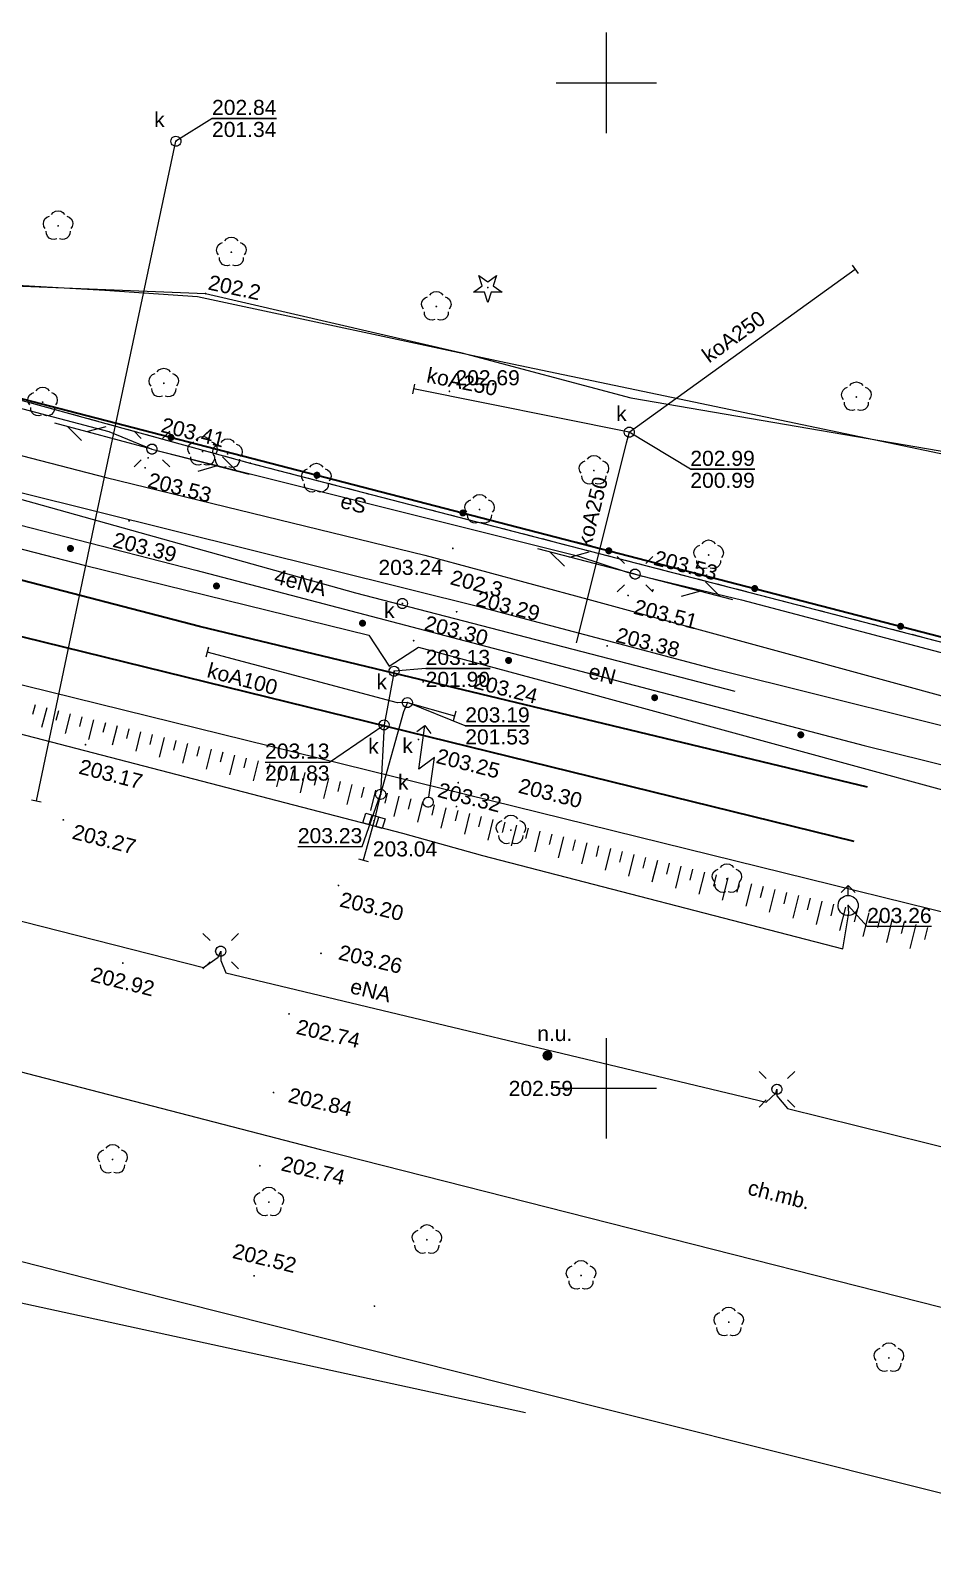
# Model space of a CAD drawing. Extents: x 0 to 7423283, y 0 to 5548300.
# Drawn here: x 7422571.3 to 7422616.2, y 5547626.6 to 5547702.6 of the extents above; entities that cross this region are included whole.
import ezdxf
from ezdxf.enums import TextEntityAlignment as Align

# ---------------------------------------------------------------- set-up
doc = ezdxf.new("R2010")
doc.units = 0
for name, pattern in [('PRZER1-1', [2, 1, -1]), ('PRZER2-1', [3, 2, -1]), ('PRZER2_5-1', [3.5, 2.5, -1])]:
    doc.linetypes.add(name, pattern=pattern)
doc.layers.get('0').update_dxf_attribs({"linetype": 'CONTINUOUS', "lineweight": 13})
for name, color, linetype, lineweight in [('BUBZ02', 7, 'PRZER2_5-1', 18), ('KTCR02_O', 7, 'PRZER2-1', 18), ('KTOK05_01', 7, 'CONTINUOUS', 35), ('KTTR03', 7, 'CONTINUOUS', 35), ('RTPW02', 7, 'CONTINUOUS', 13), ('RTPW02_O', 7, 'CONTINUOUS', 13), ('SUSM', 7, 'CONTINUOUS', 18)]:
    doc.layers.add(name, color=color, linetype=linetype, lineweight=lineweight)
for name, color, linetype, lineweight, true_color in [('EGBD03', 7, 'CONTINUOUS', 18, 0x008000), ('EGBP04', 7, 'CONTINUOUS', 18, 0x008000), ('EGBU01', 7, 'PRZER1-1', 18, 0x008000), ('OBOP01', 7, 'CONTINUOUS', 18, 0x008000), ('OBOP02', 7, 'CONTINUOUS', 18, 0x008000), ('SUPE03', 1, 'CONTINUOUS', 18, 0xff0000), ('SUPE03_O', 1, 'CONTINUOUS', 18, 0xff0000), ('SUPE04', 1, 'CONTINUOUS', 18, 0xff0000), ('SUPE04_O', 1, 'CONTINUOUS', 18, 0xff0000), ('SUPK03', 7, 'CONTINUOUS', 18, 0x803300), ('SUPK03_O', 7, 'CONTINUOUS', 18, 0x803300), ('SUPT01', 7, 'CONTINUOUS', 18, 0xff9100), ('SUPW03', 5, 'CONTINUOUS', 18, 0x0000ff), ('SUUS02', 7, 'CONTINUOUS', 18, 0x0a0909), ('SUUS05', 7, 'CONTINUOUS', 18, 0x0a0909), ('SUUS15', 7, 'CONTINUOUS', 18, 0xff9100), ('SUUS15_O', 7, 'CONTINUOUS', 18, 0xff9100), ('SUXX_01', 7, 'CONTINUOUS', 18, 0x0a0909)]:
    doc.layers.add(name, color=color, linetype=linetype, lineweight=lineweight, true_color=true_color)
for name, color, linetype, true_color in [('SUPS01_03', 1, 'CONTINUOUS', 0xff0000), ('SUPS01_03_O', 1, 'CONTINUOUS', 0xff0000), ('SUPS01_05', 7, 'CONTINUOUS', 0x803300), ('SUPS01_05_O', 7, 'CONTINUOUS', 0x803300), ('SUPS01_08', 5, 'CONTINUOUS', 0x0000ff), ('SUPS01_08_O', 5, 'CONTINUOUS', 0x0000ff), ('SUUS30_01', 7, 'CONTINUOUS', 0x0a0909), ('SUUS30_01_O', 7, 'CONTINUOUS', 0x0a0909)]:
    doc.layers.add(name, color=color, linetype=linetype, true_color=true_color)
doc.styles.add('GEO-INFO', font='Arial')

# ---------------------------------------------------------------- blocks, each defined once
blk = doc.blocks.new('EPPGN')
blk.add_hatch(color=0).paths.add_polyline_path([(-0.09, 0), (-0.085595, -0.027812), (-0.072812, -0.052901), (-0.052901, -0.072812), (-0.027812, -0.085595), (0, -0.09), (0.027812, -0.085595), (0.052901, -0.072812), (0.072812, -0.052901), (0.085595, -0.027812), (0.09, 0), (0.085595, 0.027812), (0.072812, 0.052901), (0.052901, 0.072812), (0.027812, 0.085595), (0, 0.09), (-0.027812, 0.085595), (-0.052901, 0.072812), (-0.072812, 0.052901), (-0.085595, 0.027812)])
blk = doc.blocks.new('SPDLP')
blk.add_hatch(color=0).paths.add_polyline_path([(-0.09, 0), (-0.085595, -0.027812), (-0.072812, -0.052901), (-0.052901, -0.072812), (-0.027812, -0.085595), (0, -0.09), (0.027812, -0.085595), (0.052901, -0.072812), (0.072812, -0.052901), (0.085595, -0.027812), (0.09, 0), (0.085595, 0.027812), (0.072812, 0.052901), (0.052901, 0.072812), (0.027812, 0.085595), (0, 0.09), (-0.027812, 0.085595), (-0.052901, 0.072812), (-0.072812, 0.052901), (-0.085595, 0.027812)])
at = {"color": 0}
for points in [[(-1.292703, 0.137547), (-1.355024, 0.389802), (-1.327532, 0.648184), (-1.213525, 0.881678), (-1.026689, 1.062258), (-0.78945, 1.168249), (-0.530282, 1.186929)], [(-0.268652, 1.271938), (-0.048001, 1.40916), (0.20623, 1.462858), (0.463525, 1.426585), (0.693003, 1.304695), (0.867117, 1.11182), (0.964971, 0.871109)], [(1.126667, 0.648554), (1.325358, 0.481106), (1.454989, 0.255912), (1.5, 0), (1.454989, -0.255912), (1.325358, -0.481106), (1.126667, -0.648554)], [(-0.530282, -1.186929), (-0.78945, -1.168249), (-1.026689, -1.062258), (-1.213525, -0.881678), (-1.327532, -0.648184), (-1.355024, -0.389802), (-1.292703, -0.137547)], [(0.964971, -0.871109), (0.867117, -1.11182), (0.693003, -1.304695), (0.463525, -1.426585), (0.20623, -1.462858), (-0.048001, -1.40916), (-0.268652, -1.271938)]]:
    blk.add_lwpolyline(points, dxfattribs=at)
blk = doc.blocks.new('SPDIP')
blk.add_hatch(color=0).paths.add_polyline_path([(-0.09, 0), (-0.085595, -0.027812), (-0.072812, -0.052901), (-0.052901, -0.072812), (-0.027812, -0.085595), (0, -0.09), (0.027812, -0.085595), (0.052901, -0.072812), (0.072812, -0.052901), (0.085595, -0.027812), (0.09, 0), (0.085595, 0.027812), (0.072812, 0.052901), (0.052901, 0.072812), (0.027812, 0.085595), (0, 0.09), (-0.027812, 0.085595), (-0.052901, 0.072812), (-0.072812, 0.052901), (-0.085595, 0.027812)])
at = {"color": 0}
blk.add_lwpolyline([(0.177062, -0.544942), (-0.463555, -1.426676), (-0.463555, -0.336792), (-1.500096, 0), (-0.463555, 0.336792), (-0.463555, 1.426676), (0.177062, 0.544942), (1.213603, 0.881734), (0.572986, 0), (1.213603, -0.881734)], close=True, dxfattribs=at)
blk = doc.blocks.new('KOLO')
blk.add_hatch(color=0).paths.add_polyline_path([(0, 0.5), (-0.12941, 0.482963), (-0.25, 0.433013), (-0.353553, 0.353553), (-0.433013, 0.25), (-0.482963, 0.12941), (-0.5, 0), (-0.482963, -0.12941), (-0.433013, -0.25), (-0.353553, -0.353553), (-0.25, -0.433013), (-0.12941, -0.482963), (0, -0.5), (0.12941, -0.482963), (0.25, -0.433013), (0.353553, -0.353553), (0.433013, -0.25), (0.482963, -0.12941), (0.5, 0), (0.482963, 0.12941), (0.433013, 0.25), (0.353553, 0.353553), (0.25, 0.433013), (0.12941, 0.482963)])
blk = doc.blocks.new('SUSM07_01')
at = {"color": 0}
for points in [[(6.793489, 2.104679), (7.5, 1.4), (6.793489, 0.695321)], [(0.5, 0), (4.5, 0), (3.1, 1.4), (7.5, 1.4)]]:
    blk.add_lwpolyline(points, dxfattribs=at)
blk.add_lwpolyline([(0.5, 0), (0.482963, -0.12941), (0.433013, -0.25), (0.353553, -0.353553), (0.25, -0.433013), (0.12941, -0.482963), (0, -0.5), (-0.12941, -0.482963), (-0.25, -0.433013), (-0.353553, -0.353553), (-0.433013, -0.25), (-0.482963, -0.12941), (-0.5, 0), (-0.482963, 0.12941), (-0.433013, 0.25), (-0.353553, 0.353553), (-0.25, 0.433013), (-0.12941, 0.482963), (0, 0.5), (0.12941, 0.482963), (0.25, 0.433013), (0.353553, 0.353553), (0.433013, 0.25), (0.482963, 0.12941)], close=True, dxfattribs=at)
blk = doc.blocks.new('OKRAG_PELNY')
at = {"color": 0}
blk.add_lwpolyline([(0.5, 0), (0.482963, -0.12941), (0.433013, -0.25), (0.353553, -0.353553), (0.25, -0.433013), (0.12941, -0.482963), (0, -0.5), (-0.12941, -0.482963), (-0.25, -0.433013), (-0.353553, -0.353553), (-0.433013, -0.25), (-0.482963, -0.12941), (-0.5, 0), (-0.482963, 0.12941), (-0.433013, 0.25), (-0.353553, 0.353553), (-0.25, 0.433013), (-0.12941, 0.482963), (0, 0.5), (0.12941, 0.482963), (0.25, 0.433013), (0.353553, 0.353553), (0.433013, 0.25), (0.482963, 0.12941)], close=True, dxfattribs=at)
blk = doc.blocks.new('PION_C')
at = {"color": 0}
blk.add_lwpolyline([(0, 0.5), (0, -0.5)], dxfattribs=at)
blk = doc.blocks.new('SUSM01_01')
at = {"color": 0}
for points in [[(-0.353553, 0.353553), (-0.212132, 0.212132)], [(0.353553, 0.353553), (0.212132, 0.212132)], [(-0.353553, -0.353553), (-0.212132, -0.212132)], [(0.353553, -0.353553), (0.212132, -0.212132)]]:
    blk.add_lwpolyline(points, dxfattribs=at)
blk.add_lwpolyline([(0.1, 0), (0.093969, -0.034202), (0.076604, -0.064279), (0.05, -0.086603), (0.025882, -0.096593), (0, -0.1), (-0.025882, -0.096593), (-0.05, -0.086603), (-0.073305, -0.068017), (-0.090097, -0.043388), (-0.098883, -0.014904), (-0.098883, 0.014904), (-0.090097, 0.043388), (-0.073305, 0.068017), (-0.05, 0.086603), (-0.022252, 0.097493), (0.007473, 0.09972), (0.036534, 0.093087), (0.062349, 0.078183), (0.082624, 0.056332), (0.095557, 0.029476)], close=True, dxfattribs=at)
blk = doc.blocks.new('SUUS05')
at = {"color": 0}
blk.add_lwpolyline([(0.5, -0.25), (-0.5, -0.25), (-0.5, 0.25), (0.5, 0.25)], close=True, dxfattribs=at)
for points in [[(-0.175, -0.25), (-0.175, 0.25)], [(0.175, -0.25), (0.175, 0.25)]]:
    blk.add_lwpolyline(points, dxfattribs=at)
blk = doc.blocks.new('SUUS02')
at = {"color": 0}
blk.add_lwpolyline([(1, 0), (0.984808, -0.173648), (0.939693, -0.34202), (0.866025, -0.5), (0.766044, -0.642788), (0.642788, -0.766044), (0.5, -0.866025), (0.34202, -0.939693), (0.173648, -0.984808), (0, -1), (-0.173648, -0.984808), (-0.34202, -0.939693), (-0.5, -0.866025), (-0.654861, -0.75575), (-0.786053, -0.618159), (-0.888835, -0.458227), (-0.959493, -0.281733), (-0.995472, -0.095056), (-0.995472, 0.095056), (-0.959493, 0.281733), (-0.888835, 0.458227), (-0.786053, 0.618159), (-0.654861, 0.75575), (-0.5, 0.866025), (-0.327068, 0.945001), (-0.142315, 0.989821), (0.047582, 0.998867), (0.235759, 0.971812), (0.415415, 0.909632), (0.580057, 0.814576), (0.723734, 0.690079), (0.841254, 0.540641), (0.928368, 0.371662), (0.981929, 0.189251)], close=True, dxfattribs=at)
for points in [[(1, 0), (2, 0)], [(1.292893, 0.707107), (2, 0), (1.292893, -0.707107)]]:
    blk.add_lwpolyline(points, dxfattribs=at)
blk = doc.blocks.new('SUPT01_1')
at = {"color": 0}
for points in [[(0, 0), (10, 0)], [(6.714214, 0), (4.982163, -1)], [(6.982163, 1), (8.714214, 0)]]:
    blk.add_lwpolyline(points, dxfattribs=at)

msp = doc.modelspace()

# ---------------------------------------------------------------- linework, layer by layer
at = {"color": 7, "linetype": 'Continuous', "lineweight": 13, "elevation": 100, "flags": 128}
for points in [[(7422600, 5547697.5), (7422600, 5547702.5)], [(7422597.5, 5547700), (7422602.5, 5547700)], [(7422600, 5547647.5), (7422600, 5547652.5)], [(7422597.5, 5547650), (7422602.5, 5547650)]]:
    msp.add_lwpolyline(points, dxfattribs=at)
at = {"layer": 'BUBZ02', "color": 7, "linetype": 'Continuous', "lineweight": 18, "elevation": 10.14, "flags": 128}
for points in [[(7422571.571, 5547669.078), (7422571.444, 5547668.584)], [(7422572.154, 5547668.927), (7422571.9, 5547667.942)], [(7422572.738, 5547668.777), (7422572.611, 5547668.286)], [(7422573.321, 5547668.627), (7422573.068, 5547667.648)], [(7422573.904, 5547668.476), (7422573.778, 5547667.989)], [(7422574.487, 5547668.326), (7422574.237, 5547667.354)], [(7422575.071, 5547668.176), (7422574.946, 5547667.691)], [(7422575.654, 5547668.025), (7422575.405, 5547667.059)], [(7422576.238, 5547667.879), (7422576.117, 5547667.394)], [(7422576.822, 5547667.733), (7422576.581, 5547666.763)], [(7422577.407, 5547667.588), (7422577.286, 5547667.102)], [(7422577.991, 5547667.442), (7422577.749, 5547666.468)], [(7422578.576, 5547667.297), (7422578.454, 5547666.809)], [(7422579.16, 5547667.152), (7422578.917, 5547666.174)], [(7422579.745, 5547667.006), (7422579.623, 5547666.516)], [(7422580.329, 5547666.861), (7422580.085, 5547665.879)], [(7422580.914, 5547666.716), (7422580.791, 5547666.224)], [(7422581.498, 5547666.57), (7422581.253, 5547665.585)], [(7422582.083, 5547666.425), (7422581.96, 5547665.931)], [(7422582.667, 5547666.279), (7422582.421, 5547665.291)], [(7422583.252, 5547666.134), (7422583.129, 5547665.639)], [(7422583.836, 5547665.989), (7422583.589, 5547664.996)], [(7422584.421, 5547665.843), (7422584.297, 5547665.346)], [(7422585.005, 5547665.698), (7422584.757, 5547664.702)], [(7422585.59, 5547665.553), (7422585.466, 5547665.054)], [(7422586.174, 5547665.407), (7422585.925, 5547664.407)], [(7422586.759, 5547665.262), (7422586.634, 5547664.761)], [(7422587.343, 5547665.116), (7422587.094, 5547664.113)], [(7422587.928, 5547664.971), (7422587.803, 5547664.468)], [(7422588.512, 5547664.826), (7422588.262, 5547663.818)], [(7422589.097, 5547664.68), (7422588.971, 5547664.176)], [(7422589.681, 5547664.535), (7422589.43, 5547663.524)], [(7422590.266, 5547664.39), (7422590.14, 5547663.883)], [(7422590.85, 5547664.244), (7422590.598, 5547663.23)], [(7422591.435, 5547664.099), (7422591.308, 5547663.591)], [(7422592.019, 5547663.953), (7422591.766, 5547662.935)], [(7422592.604, 5547663.808), (7422592.477, 5547663.298)], [(7422593.188, 5547663.663), (7422592.934, 5547662.641)], [(7422593.773, 5547663.517), (7422593.645, 5547663.005)], [(7422594.357, 5547663.372), (7422594.102, 5547662.346)], [(7422594.942, 5547663.227), (7422594.814, 5547662.713)], [(7422595.526, 5547663.081), (7422595.27, 5547662.052)], [(7422596.111, 5547662.936), (7422595.982, 5547662.42)], [(7422596.695, 5547662.79), (7422596.438, 5547661.756)], [(7422597.279, 5547662.645), (7422597.15, 5547662.126)], [(7422597.864, 5547662.5), (7422597.604, 5547661.456)], [(7422598.448, 5547662.354), (7422598.318, 5547661.83)], [(7422599.033, 5547662.209), (7422598.771, 5547661.156)], [(7422599.617, 5547662.064), (7422599.486, 5547661.535)], [(7422600.202, 5547661.918), (7422599.938, 5547660.856)], [(7422600.786, 5547661.773), (7422600.654, 5547661.239)], [(7422601.371, 5547661.628), (7422601.104, 5547660.555)], [(7422601.955, 5547661.482), (7422601.822, 5547660.944)], [(7422602.54, 5547661.337), (7422602.271, 5547660.255)], [(7422603.124, 5547661.192), (7422602.989, 5547660.648)], [(7422603.709, 5547661.046), (7422603.438, 5547659.955)], [(7422604.293, 5547660.901), (7422604.157, 5547660.353)], [(7422604.878, 5547660.756), (7422604.604, 5547659.654)], [(7422605.462, 5547660.61), (7422605.325, 5547660.057)], [(7422606.047, 5547660.465), (7422605.771, 5547659.354)], [(7422606.631, 5547660.32), (7422606.493, 5547659.762)], [(7422607.216, 5547660.174), (7422606.937, 5547659.054)], [(7422607.8, 5547660.029), (7422607.661, 5547659.466)], [(7422608.385, 5547659.884), (7422608.104, 5547658.753)], [(7422608.969, 5547659.738), (7422608.828, 5547659.171)], [(7422609.554, 5547659.593), (7422609.271, 5547658.453)], [(7422610.138, 5547659.448), (7422609.996, 5547658.875)], [(7422610.723, 5547659.302), (7422610.437, 5547658.153)], [(7422611.307, 5547659.157), (7422611.164, 5547658.58)], [(7422611.892, 5547659.012), (7422611.604, 5547657.853)], [(7422612.477, 5547658.866), (7422612.332, 5547658.284)], [(7422613.061, 5547658.721), (7422612.77, 5547657.552)], [(7422613.646, 5547658.576), (7422613.5, 5547657.989)], [(7422614.23, 5547658.43), (7422613.937, 5547657.252)], [(7422614.815, 5547658.285), (7422614.667, 5547657.693)], [(7422615.399, 5547658.14), (7422615.104, 5547656.952)], [(7422615.984, 5547657.994), (7422615.835, 5547657.398)]]:
    msp.add_lwpolyline(points, dxfattribs=at)
at = {"layer": 'EGBD03', "color": 96, "linetype": 'Continuous', "lineweight": 18, "true_color": 0x008000, "elevation": 10.3}
msp.add_lwpolyline([(7422448.33, 5547715.39), (7422478.1, 5547707.8), (7422507.88, 5547699.93), (7422509.32, 5547702.42), (7422524.39, 5547700.98), (7422524.52, 5547698.73), (7422554.16, 5547689.76), (7422553.96, 5547688.87), (7422582.28, 5547681.09), (7422646.55, 5547664.47), (7422644.74, 5547687.16), (7422644.7, 5547687.66), (7422641.72, 5547717.62), (7422632.28, 5547819.72), (7422630.66, 5547835.93), (7422628.99, 5547854.79), (7422625.93, 5547854.6), (7422623.15, 5547881), (7422623.35, 5547883.18), (7422622.27, 5547894.65)], dxfattribs=at)
at = {"layer": 'EGBU01', "color": 7, "linetype": 'Continuous', "lineweight": 18, "elevation": 10.17}
msp.add_lwpolyline([(7422553.96, 5547688.87), (7422582.28, 5547681.09), (7422646.55, 5547664.47), (7422644.74, 5547687.16), (7422644.7, 5547687.66), (7422641.72, 5547717.62), (7422632.28, 5547819.72)], dxfattribs=at)
at = {"layer": 'EGBU01', "color": 96, "linetype": 'PRZER1-1', "lineweight": 18, "ltscale": 0.5, "true_color": 0x008000, "elevation": 10.18}
msp.add_lwpolyline([(7422553.96, 5547688.87), (7422582.28, 5547681.09), (7422646.55, 5547664.47), (7422644.74, 5547687.16), (7422644.7, 5547687.66), (7422641.72, 5547717.62), (7422632.28, 5547819.72)], dxfattribs=at)
at = {"layer": 'KTOK05_01', "color": 7, "linetype": 'Continuous', "lineweight": 35, "elevation": 10.18}
msp.add_lwpolyline([(7422531.23, 5547696.77), (7422555.08, 5547689.21), (7422554.99, 5547688.41), (7422633.95, 5547667.98)], dxfattribs=at)
at = {"layer": 'KTTR03', "color": 7, "linetype": 'Continuous', "lineweight": 35, "elevation": 10.18}
for points in [[(7422612.99, 5547664.98), (7422579.76, 5547672.97), (7422560.34, 5547678), (7422530.39, 5547685.66), (7422509.53, 5547691.05), (7422495.78, 5547694.59), (7422468.42, 5547701.52), (7422427.08, 5547712.17), (7422382.73, 5547723.56), (7422347.87, 5547732.42), (7422303.11, 5547744.07)], [(7422303.23, 5547741.2), (7422317.67, 5547737.46), (7422338.72, 5547731.88), (7422358.58, 5547726.81), (7422393.65, 5547717.91), (7422442.72, 5547705.33), (7422464.09, 5547699.86), (7422510.08, 5547688.04), (7422561.91, 5547674.67), (7422612.32, 5547662.29)]]:
    msp.add_lwpolyline(points, dxfattribs=at)
at = {"layer": 'SUPE03', "color": 1, "linetype": 'Continuous', "lineweight": 18, "true_color": 0xff0000, "elevation": 10.18}
for points in [[(7422292.11, 5547766.19), (7422294.71, 5547768.12), (7422298.7, 5547767.37), (7422308.26, 5547765.75), (7422343.55, 5547757.18), (7422346.81, 5547750.74), (7422396.48, 5547737.89), (7422439.23, 5547726.71), (7422457.04, 5547722.66), (7422473.53, 5547719.53), (7422480.49, 5547717.94), (7422508.94, 5547709.79), (7422523.18, 5547706.77), (7422547.27, 5547695), (7422554.54, 5547690.94), (7422564.31, 5547690.16), (7422580.06, 5547689.52), (7422592.74, 5547686.6), (7422601.22, 5547684.33), (7422617.77, 5547681.51), (7422632.4, 5547678.46), (7422641.23, 5547678.27), (7422648.37, 5547677.67)], [(7422312.32, 5547764.71), (7422341.39, 5547757.91), (7422345.97, 5547750.68), (7422356.04, 5547747.93), (7422399.4, 5547736.69), (7422432.49, 5547728.17), (7422460.55, 5547722.06), (7422484.21, 5547717.19), (7422493.44, 5547714.53), (7422506.11, 5547710.76), (7422509.81, 5547709.74), (7422520.66, 5547707.53), (7422523.46, 5547706.92), (7422547.91, 5547695.7), (7422551.75, 5547693.67), (7422556.47, 5547690.75), (7422575.05, 5547689.69), (7422579.66, 5547689.37), (7422595, 5547686.1), (7422628.06, 5547679.18), (7422641.65, 5547676.92), (7422646.07, 5547677.26), (7422648.29, 5547678.73)]]:
    msp.add_lwpolyline(points, dxfattribs=at)
at = {"layer": 'SUPE04', "color": 1, "linetype": 'Continuous', "lineweight": 18, "true_color": 0xff0000, "elevation": 10.18}
for points in [[(7422158.09, 5547789.22), (7422157.25, 5547784.33), (7422157.5, 5547783.97), (7422167.04, 5547781.65), (7422204.75, 5547772.2), (7422235.97, 5547763.6), (7422244.33, 5547761.25), (7422284.48, 5547751.18), (7422303.02, 5547746.41), (7422347.7, 5547735.32), (7422389.6, 5547725.27), (7422431.03, 5547714.29), (7422474, 5547703.15), (7422498.98, 5547696.6), (7422504.77, 5547695.04), (7422521.48, 5547690.69), (7422579.57, 5547675.76), (7422612.83, 5547667.05), (7422626.65, 5547663.63)], [(7422630.54, 5547740.83), (7422631.19, 5547740.2), (7422631.87, 5547738.88), (7422633.31, 5547725.23), (7422633.68, 5547720.3), (7422634.17, 5547709.33), (7422635.38, 5547687.29), (7422635.62, 5547676.18), (7422636.06, 5547663.21), (7422605.44, 5547670.83), (7422593.85, 5547673.9), (7422555.32, 5547683.48), (7422554.8, 5547682.01), (7422548.51, 5547659.74), (7422546.97, 5547654.71)], [(7422525.13, 5547681.3), (7422524.83, 5547681.96), (7422526.5, 5547688.61), (7422526.68, 5547689.15), (7422527.4, 5547689.83), (7422566.18, 5547680.65), (7422566.59, 5547679.94), (7422567.16, 5547680.33), (7422587.51, 5547674.64), (7422606.39, 5547669.75)], [(7422554.71, 5547688.07), (7422575.24, 5547682.66), (7422577.39, 5547681.79), (7422598.57, 5547676.48), (7422601.04, 5547675.66), (7422601.43, 5547675.57), (7422601.66, 5547675.5), (7422606.72, 5547674.3), (7422627.03, 5547668.94), (7422627.22, 5547669.11), (7422633.96, 5547667.39), (7422648.91, 5547663.81), (7422651.15, 5547663.36)], [(7422639.95, 5547652.72), (7422638.05, 5547653.5), (7422538.23, 5547678.1), (7422533.08, 5547679.4), (7422529.02, 5547680.14)], [(7422562.94, 5547660.33), (7422579.96, 5547656.01), (7422580.68, 5547656.52), (7422580.81, 5547656.82), (7422580.82, 5547656.36), (7422581.07, 5547655.74), (7422607.95, 5547649.31), (7422608.43, 5547649.76), (7422608.49, 5547649.95), (7422608.48, 5547649.62), (7422609.01, 5547649), (7422622.95, 5547645.55)], [(7422633.52, 5547631.922), (7422632.48, 5547631.79), (7422632.32, 5547630.63), (7422630.22, 5547626.62), (7422621.4, 5547628.67), (7422615.5, 5547630.15), (7422595.11, 5547635.25), (7422576.4, 5547639.96), (7422557.42, 5547644.83), (7422548.17, 5547647.36), (7422544.3, 5547648.74), (7422544.86, 5547650.87)]]:
    msp.add_lwpolyline(points, dxfattribs=at)
at = {"layer": 'SUPK03', "color": 36, "linetype": 'Continuous', "lineweight": 18, "true_color": 0x803300, "elevation": 10.18}
for points in [[(7422502.812, 5547698.827), (7422521.368, 5547694.082), (7422536.591, 5547690.332), (7422575.11, 5547680.382), (7422590.967, 5547676.52), (7422599.079, 5547674.331), (7422632.178, 5547665.29), (7422640.433, 5547663.318)], [(7422571.64, 5547664.3), (7422574.56, 5547678.2), (7422578.58, 5547697.1)], [(7422498.729, 5547696.791), (7422499.248, 5547695.093), (7422520.272, 5547689.718), (7422535.489, 5547685.968), (7422574.01, 5547676.018), (7422588.189, 5547672.537), (7422589.197, 5547670.986), (7422590.652, 5547671.944), (7422597.901, 5547669.989), (7422631.062, 5547660.93), (7422639.387, 5547658.942)], [(7422601.14, 5547682.63), (7422612.38, 5547690.73)], [(7422601.14, 5547682.63), (7422590.41, 5547684.78)], [(7422601.14, 5547682.63), (7422600.98, 5547682.09), (7422598.49, 5547672.16)], [(7422590.1, 5547669.18), (7422589.6, 5547669.17), (7422580.14, 5547671.69)], [(7422589.44, 5547670.74), (7422588.94, 5547668.07), (7422588.77, 5547664.62)], [(7422590.1, 5547669.18), (7422589.9, 5547668.73), (7422588.77, 5547664.62), (7422588.44, 5547663.3), (7422587.9, 5547661.34)], [(7422590.1, 5547669.18), (7422592.44, 5547668.52)]]:
    msp.add_lwpolyline(points, dxfattribs=at)
at = {"layer": 'SUPS01_05_O', "color": 36, "linetype": 'Continuous', "lineweight": 9, "true_color": 0x803300, "elevation": 10.8, "flags": 128}
for points in [[(7422583.583, 5547698.232), (7422580.38, 5547698.232), (7422578.58, 5547697.1)], [(7422580.38, 5547698.232), (7422583.583, 5547698.232)], [(7422607.383, 5547680.782), (7422604.18, 5547680.783), (7422601.14, 5547682.63)], [(7422604.18, 5547680.783), (7422607.383, 5547680.782)], [(7422594.213, 5547670.882), (7422591.01, 5547670.883), (7422589.44, 5547670.74)], [(7422591.01, 5547670.883), (7422594.213, 5547670.882)], [(7422596.183, 5547668.022), (7422592.98, 5547668.022), (7422590.1, 5547669.18)], [(7422583.02, 5547666.223), (7422586.223, 5547666.222), (7422588.94, 5547668.07)], [(7422592.98, 5547668.022), (7422596.183, 5547668.022)], [(7422583.02, 5547666.223), (7422586.223, 5547666.222)], [(7422584.65, 5547662.018), (7422587.853, 5547662.017), (7422588.77, 5547664.62)]]:
    msp.add_lwpolyline(points, dxfattribs=at)
at = {"layer": 'SUPS01_08_O', "color": 5, "linetype": 'Continuous', "lineweight": 9, "true_color": 0x0000ff, "elevation": 10.8, "flags": 128}
msp.add_lwpolyline([(7422616.183, 5547658.047), (7422612.98, 5547658.047), (7422612.03, 5547659.09)], dxfattribs=at)
at = {"layer": 'SUPT01', "color": 30, "linetype": 'Continuous', "lineweight": 18, "true_color": 0xff9100, "elevation": 10.18}
msp.add_lwpolyline([(7422564.4, 5547652.58), (7422565.04, 5547652.33), (7422585.77, 5547646.95), (7422632.01, 5547635.22), (7422653.66, 5547629.66), (7422654.33, 5547629.56)], dxfattribs=at)
at = {"layer": 'SUPW03', "color": 5, "linetype": 'Continuous', "lineweight": 18, "true_color": 0x0000ff, "elevation": 10.18}
for points in [[(7422546.01, 5547673.97), (7422560, 5547670.23), (7422569.88, 5547667.87), (7422589.85, 5547662.69), (7422593.84, 5547661.58), (7422611.76, 5547656.93)], [(7422611.76, 5547656.93), (7422612.06, 5547658.72), (7422612.03, 5547659.09)], [(7422595.98, 5547633.86), (7422547.38, 5547644.42)]]:
    msp.add_lwpolyline(points, dxfattribs=at)

# ---------------------------------------------------------------- block references
at = {"layer": 'EGBP04', "color": 96, "lineweight": 18, "true_color": 0x008000, "xscale": 0.5, "yscale": 0.5, "rotation": 90}
for p in [(7422582.28, 5547681.09, 10.32), (7422588.46, 5547639.17, 10.32)]:
    msp.add_blockref('EPPGN', p, dxfattribs=at)
at = {"layer": 'KTOK05_01', "color": 7, "lineweight": 35, "xscale": 0.35, "yscale": 0.35, "rotation": 90}
for p in [(7422578.339, 5547682.369, 10.18), (7422585.6, 5547680.49, 10.18), (7422592.861, 5547678.611, 10.18), (7422573.336, 5547676.848, 10.18), (7422600.122, 5547676.733, 10.18), (7422580.6, 5547674.981, 10.18), (7422607.383, 5547674.854, 10.18), (7422587.868, 5547673.129, 10.18), (7422614.643, 5547672.975, 10.18), (7422595.136, 5547671.278, 10.18), (7422602.404, 5547669.426, 10.18), (7422609.673, 5547667.581, 10.18)]:
    msp.add_blockref('KOLO', p, dxfattribs=at)
at = {"layer": 'OBOP01', "color": 96, "lineweight": 18, "true_color": 0x008000, "xscale": 0.5, "yscale": 0.5, "rotation": 90}
msp.add_blockref('SPDIP', (7422594.1, 5547689.82, 10.12), dxfattribs=at)
at = {"layer": 'OBOP02', "color": 96, "lineweight": 18, "true_color": 0x008000, "xscale": 0.5, "yscale": 0.5, "rotation": 90}
for p in [(7422572.72, 5547692.89, 10.12), (7422581.34, 5547691.58, 10.12), (7422591.54, 5547688.88, 10.12), (7422577.98, 5547685.06, 10.12), (7422612.44, 5547684.38, 10.12), (7422571.95, 5547684.12, 10.12), (7422579.91, 5547681.67, 10.12), (7422581.15, 5547681.55, 10.12), (7422585.57, 5547680.33, 10.12), (7422599.38, 5547680.72, 10.12), (7422593.69, 5547678.78, 10.12), (7422605.09, 5547676.52, 10.12), (7422595.25, 5547662.84, 10.12), (7422606, 5547660.42, 10.12), (7422575.43, 5547646.46, 10.12), (7422583.21, 5547644.34, 10.12), (7422591.07, 5547642.47, 10.12), (7422598.74, 5547640.69, 10.12), (7422606.09, 5547638.37, 10.12), (7422614.06, 5547636.59, 10.12)]:
    msp.add_blockref('SPDLP', p, dxfattribs=at)
at = {"layer": 'RTPW02', "color": 7, "lineweight": 13, "xscale": 0.09, "yscale": 0.09, "rotation": 90}
for p in [(7422592.19, 5547684.66, 10.2), (7422577.2, 5547681.35, 10.2), (7422577.05, 5547680.86, 10.2), (7422576.25, 5547678.22, 10.2), (7422601.08, 5547674.51, 10.2), (7422602.32, 5547674.78, 10.2), (7422592.55, 5547673.7, 10.2), (7422590.41, 5547672.26, 10.2), (7422600.04, 5547672, 10.2), (7422590.88, 5547670.21, 10.2), (7422574.08, 5547667.09, 10.2), (7422590.65, 5547667.35, 10.2), (7422592.63, 5547665.2, 10.2), (7422592.54, 5547664.01, 10.2), (7422572.98, 5547663.35, 10.2), (7422586.67, 5547660.09, 10.2), (7422575.94, 5547656.23, 10.2), (7422585.8, 5547656.71, 10.2), (7422584.21, 5547653.7, 10.2), (7422583.44, 5547649.79, 10.2), (7422582.76, 5547646.15, 10.2), (7422582.47, 5547640.67, 10.2)]:
    msp.add_blockref('KOLO', p, dxfattribs=at)
at = {"layer": 'SUPS01_03', "color": 1, "lineweight": 5, "true_color": 0xff0000, "xscale": 0.09, "yscale": 0.09, "rotation": 90}
for p in [(7422580.06, 5547689.52, 10.24), (7422592.36, 5547676.85, 10.24)]:
    msp.add_blockref('KOLO', p, dxfattribs=at)
at = {"layer": 'SUPS01_05', "color": 36, "lineweight": 5, "true_color": 0x803300, "xscale": 0.09, "yscale": 0.09, "rotation": 90}
for p in [(7422578.58, 5547697.1, 10.24), (7422601.14, 5547682.63, 10.24), (7422589.85, 5547674.11, 10.24), (7422589.44, 5547670.74, 10.24), (7422590.1, 5547669.18, 10.24), (7422588.94, 5547668.07, 10.24), (7422588.77, 5547664.62, 10.24), (7422588.44, 5547663.3, 10.24), (7422597.07, 5547651.63, 10.24)]:
    msp.add_blockref('KOLO', p, dxfattribs=at)
at = {"layer": 'SUPS01_08', "color": 5, "lineweight": 5, "true_color": 0x0000ff, "xscale": 0.09, "yscale": 0.09, "rotation": 90}
msp.add_blockref('KOLO', (7422612.03, 5547659.09, 10.24), dxfattribs=at)
at = {"layer": 'SUPT01', "color": 30, "lineweight": 18, "true_color": 0xff9100, "xscale": 0.5, "yscale": 0.5}
for p, rotation in [((7422577.39, 5547681.79, 10.18), 165.0100260492968), ((7422577.39, 5547681.79, 10.18), 345.4936708238346), ((7422601.43, 5547675.57, 10.18), 165.4936708238346), ((7422601.43, 5547675.57, 10.18), 345.4803036649534)]:
    msp.add_blockref('SUPT01_1', p, dxfattribs=dict(at, rotation=rotation))
at = {"layer": 'SUSM', "color": 7, "lineweight": 18}
for name, p, xscale, yscale, rotation in [('SUSM01_01', (7422577.39, 5547681.79, 10.24), 2.5, 2.5, 90), ('OKRAG_PELNY', (7422577.39, 5547681.79, 10.24), 0.5, 0.5, 90), ('OKRAG_PELNY', (7422577.39, 5547681.79, 10.24), 0.5, 0.5, 90), ('SUSM01_01', (7422601.43, 5547675.57, 10.24), 2.5, 2.5, 90), ('OKRAG_PELNY', (7422601.43, 5547675.57, 10.24), 0.5, 0.5, 90), ('OKRAG_PELNY', (7422601.43, 5547675.57, 10.24), 0.5, 0.5, 90), ('SUSM07_01', (7422591.14, 5547664.23, 10.24), 0.5, 0.5, 81.96647066333534), ('SUSM01_01', (7422580.81, 5547656.82, 10.24), 2.5, 2.5, 90), ('OKRAG_PELNY', (7422580.81, 5547656.82, 10.24), 0.5, 0.5, 90), ('SUSM01_01', (7422608.49, 5547649.95, 10.24), 2.5, 2.5, 90), ('OKRAG_PELNY', (7422608.49, 5547649.95, 10.24), 0.5, 0.5, 90)]:
    msp.add_blockref(name, p, dxfattribs=dict(at, xscale=xscale, yscale=yscale, rotation=rotation))
at = {"layer": 'SUUS02', "color": 18, "lineweight": 18, "true_color": 0x0a0909, "xscale": 0.5, "yscale": 0.5, "rotation": 90}
msp.add_blockref('SUUS02', (7422612.03, 5547659.09, 10.24), dxfattribs=at)
at = {"layer": 'SUUS05', "color": 18, "lineweight": 18, "true_color": 0x0a0909, "rotation": 343.1910963811407}
msp.add_blockref('SUUS05', (7422588.44, 5547663.3, 10.24), dxfattribs=at)
at = {"layer": 'SUUS15', "color": 36, "lineweight": 18, "true_color": 0x803300, "xscale": 0.5, "yscale": 0.5, "rotation": 90}
for p in [(7422578.58, 5547697.1, 10.24), (7422601.14, 5547682.63, 10.24), (7422589.85, 5547674.11, 10.24), (7422589.44, 5547670.74, 10.24), (7422590.1, 5547669.18, 10.24), (7422588.94, 5547668.07, 10.24), (7422588.77, 5547664.62, 10.24)]:
    msp.add_blockref('OKRAG_PELNY', p, dxfattribs=at)
at = {"layer": 'SUUS30_01', "color": 18, "lineweight": 5, "true_color": 0x0a0909, "xscale": 0.5, "yscale": 0.5, "rotation": 90}
msp.add_blockref('KOLO', (7422597.07, 5547651.63, 10.24), dxfattribs=at)
at = {"layer": 'SUXX_01', "color": 18, "lineweight": 18, "true_color": 0x0a0909, "xscale": 0.5, "yscale": 0.5}
for p, rotation in [((7422612.38, 5547690.73, 10.24), 35.60432222359968), ((7422590.41, 5547684.78, 10.24), 348.4651772129278), ((7422580.14, 5547671.69, 10.24), 344.994867378671), ((7422592.44, 5547668.52, 10.24), 343.7395878922494), ((7422571.64, 5547664.3, 10.24), 78.13606215697811), ((7422587.9, 5547661.34, 10.24), 74.2911523052393)]:
    msp.add_blockref('PION_C', p, dxfattribs=dict(at, rotation=rotation))

# ---------------------------------------------------------------- texts
at = {"layer": 'KTCR02_O', "color": 7, "linetype": 'Continuous', "lineweight": 0, "style": 'GEO-INFO'}
msp.add_text('ch.mb.', height=0.75, rotation=345.77944, dxfattribs=at).set_placement((7422608.602, 5547644.723, 10.8), align=Align.MIDDLE)
at = {"layer": 'RTPW02_O', "color": 7, "linetype": 'Continuous', "lineweight": 0, "style": 'GEO-INFO'}
for s, rotation, p in [('202.69', 359.99979, (7422592.49, 5547684.96, 10.8)), ('203.41', 345.79804, (7422577.79, 5547682.65, 10.8)), ('203.53', 345.66286, (7422577.13, 5547679.91, 10.8)), ('203.39', 345.73078, (7422575.39, 5547676.94, 10.8)), ('203.53', 345.66286, (7422602.31, 5547676.04, 10.8)), ('203.29', 345.66286, (7422593.47, 5547674.02, 10.8)), ('203.51', 345.76048, (7422601.31, 5547673.61, 10.8)), ('203.30', 345.69422, (7422590.89, 5547672.8, 10.8)), ('203.38', 345.76643, (7422600.42, 5547672.21, 10.8)), ('203.24', 345.78769, (7422593.36, 5547669.9, 10.8)), ('203.25', 345.66871, (7422591.48, 5547666.19, 10.8)), ('203.17', 345.64046, (7422573.7, 5547665.66, 10.8)), ('203.32', 345.6969, (7422591.55, 5547664.5, 10.8)), ('203.30', 345.79474, (7422595.57, 5547664.71, 10.8)), ('203.27', 345.66286, (7422573.37, 5547662.42, 10.8)), ('203.20', 346.72504, (7422586.68, 5547659.05, 10.8)), ('203.26', 346.84394, (7422586.62, 5547656.42, 10.8)), ('202.92', 346.16696, (7422574.29, 5547655.33, 10.8)), ('202.74', 346.83656, (7422584.52, 5547652.72, 10.8)), ('202.84', 346.78454, (7422584.12, 5547649.32, 10.8)), ('202.74', 346.65602, (7422583.77, 5547645.92, 10.8)), ('202.52', 346.23621, (7422581.35, 5547641.57, 10.8))]:
    msp.add_text(s, height=0.75, rotation=rotation, dxfattribs=at).set_placement(p)
at = {"layer": 'SUPE03_O', "color": 1, "linetype": 'Continuous', "lineweight": 0, "true_color": 0xff0000, "style": 'GEO-INFO'}
msp.add_text('eS', height=0.75, rotation=345.57901, dxfattribs=at).set_placement((7422586.71, 5547678.88, 10.8))
at = {"layer": 'SUPE04_O', "color": 1, "linetype": 'Continuous', "lineweight": 0, "true_color": 0xff0000, "style": 'GEO-INFO'}
for s, rotation, p in [('4eNA', 345.48309, (7422583.42, 5547675.12, 10.8)), ('eN', 345.311, (7422599.06, 5547670.41, 10.8)), ('eNA', 346.45186, (7422587.2, 5547654.74, 10.8))]:
    msp.add_text(s, height=0.75, rotation=rotation, dxfattribs=at).set_placement(p)
at = {"layer": 'SUPK03_O', "color": 36, "linetype": 'Continuous', "lineweight": 0, "true_color": 0x803300, "style": 'GEO-INFO'}
for s, rotation, p in [('koA250', 35.82271, (7422605.11, 5547686.04, 10.8)), ('koA250', 348.65784, (7422591.01, 5547685.12, 10.8)), ('koA250', 76.00309, (7422599.23, 5547676.85, 10.8)), ('koA100', 345.05497, (7422580.08, 5547670.46, 10.8))]:
    msp.add_text(s, height=0.75, rotation=rotation, dxfattribs=at).set_placement(p)
at = {"layer": 'SUPS01_03_O', "color": 1, "linetype": 'Continuous', "lineweight": 0, "true_color": 0xff0000, "style": 'GEO-INFO'}
for s, rotation, p in [('202.2', 347.9975, (7422580.14, 5547689.73, 10.8)), ('202.3', 345.25622, (7422592.182, 5547675.073, 10.8))]:
    msp.add_text(s, height=0.75, rotation=rotation, dxfattribs=at).set_placement(p)
at = {"layer": 'SUPS01_05_O', "color": 36, "linetype": 'Continuous', "lineweight": 0, "true_color": 0x803300, "style": 'GEO-INFO'}
for s, p in [('202.84', (7422580.38, 5547698.405)), ('201.34', (7422580.38, 5547697.31)), ('202.99', (7422604.18, 5547680.955)), ('200.99', (7422604.18, 5547679.86)), ('203.24', (7422588.66, 5547675.53, 10.8)), ('203.13', (7422591.01, 5547671.055)), ('201.90', (7422591.01, 5547669.96)), ('203.19', (7422592.98, 5547668.195)), ('201.53', (7422592.98, 5547667.1)), ('203.13', (7422583.02, 5547666.395)), ('201.83', (7422583.02, 5547665.3)), ('203.23', (7422584.65, 5547662.19)), ('203.04', (7422588.38, 5547661.53, 10.8)), ('202.59', (7422595.14, 5547649.62, 10.8))]:
    msp.add_text(s, height=0.75, rotation=359.99979, dxfattribs=at).set_placement(p)
at = {"layer": 'SUPS01_08_O', "color": 5, "linetype": 'Continuous', "lineweight": 0, "true_color": 0x0000ff, "style": 'GEO-INFO'}
msp.add_text('203.26', height=0.75, rotation=359.99979, dxfattribs=at).set_placement((7422612.98, 5547658.22))
at = {"layer": 'SUUS15_O', "color": 36, "linetype": 'Continuous', "lineweight": 0, "true_color": 0x803300, "style": 'GEO-INFO'}
for p in [(7422577.5, 5547697.8, 10.8), (7422600.49, 5547683.18, 10.8), (7422588.94, 5547673.39, 10.8), (7422588.56, 5547669.84, 10.8), (7422588.15, 5547666.64, 10.8), (7422589.85, 5547666.67, 10.8), (7422589.63, 5547664.85, 10.8)]:
    msp.add_text('k', height=0.75, rotation=359.99979, dxfattribs=at).set_placement(p)
at = {"layer": 'SUUS30_01_O', "color": 18, "linetype": 'Continuous', "lineweight": 0, "true_color": 0x0a0909, "style": 'GEO-INFO'}
msp.add_text('n.u.', height=0.75, rotation=359.99979, dxfattribs=at).set_placement((7422596.56, 5547652.35, 10.8))

doc.saveas('drawing.dxf')
